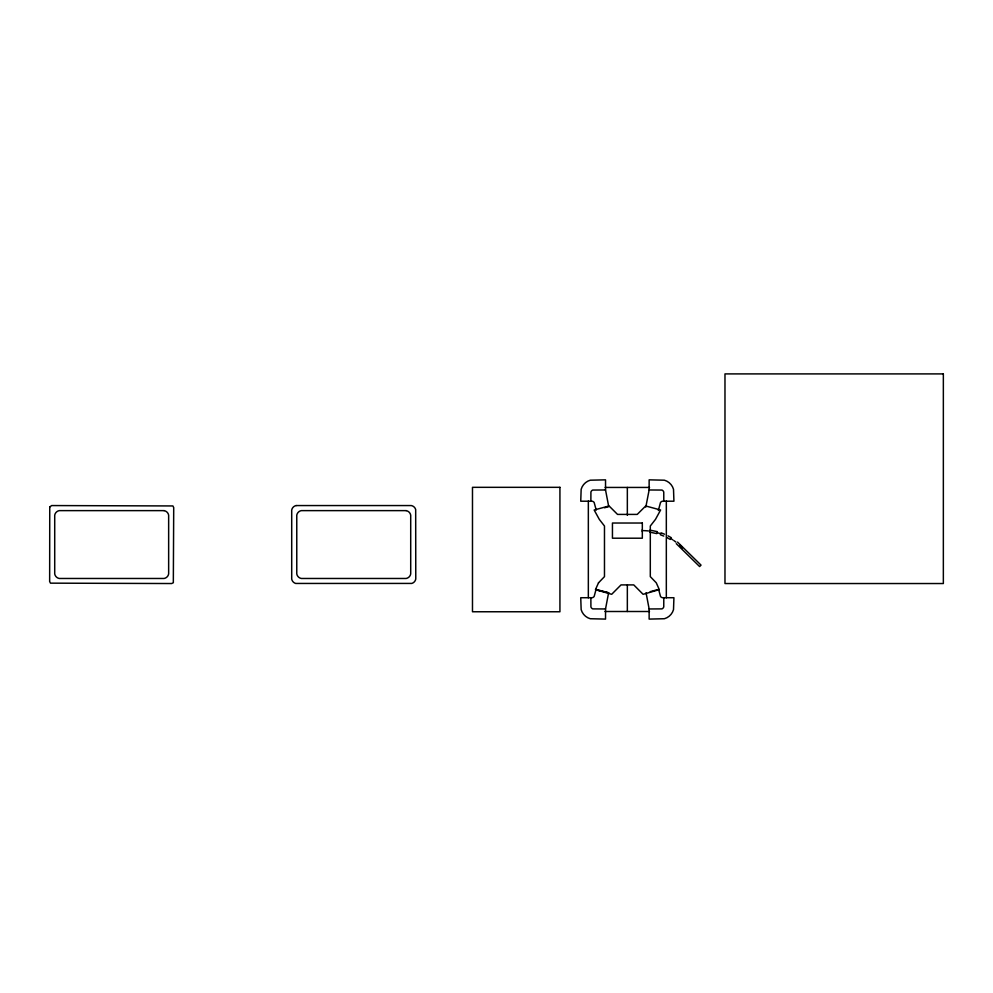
<?xml version="1.0" encoding="UTF-8"?>
<svg xmlns="http://www.w3.org/2000/svg" width="993" height="993" viewBox="0 0 993 993"><rect width="100%" height="100%" fill="white"/><g stroke="black" fill="none" stroke-linecap="round" stroke-linejoin="round"><path stroke-width="1.49" d="M642.297 531.627L642.359 529.604M605.531 608.97L608.597 592.784L596.061 589.395L594.149 596.47A3.289 3.289 0 0 1 590.872 597.724L580.744 597.724L581.153 609.628A13.244 13.244 0 0 0 590.252 618.726L605.531 619.098L605.531 608.97L592.747 608.883A3.103 3.103 0 0 1 590.909 606.847L590.872 597.724M658.334 510.526L660.519 502.458A3.289 3.289 0 0 1 663.796 501.204L673.924 501.204L673.515 489.301A13.244 13.244 0 0 0 664.416 480.202L649.137 479.842L649.137 489.971L645.798 507.125M597.103 590.103L608.759 592.833M604.551 507.771L608.734 506.641L605.531 489.971L605.531 479.842L590.252 480.202A13.244 13.244 0 0 0 581.153 489.301L580.744 501.204L590.872 501.204A3.289 3.289 0 0 1 594.149 502.458L596.197 510.03M650.241 591.654L658.607 589.395L660.519 596.47A3.289 3.289 0 0 0 663.796 597.724L673.924 597.724L673.515 609.628A13.244 13.244 0 0 1 664.416 618.726L649.137 619.098L649.137 608.97L646.071 592.784M605.134 487.439L649.559 487.439M605.531 489.971L592.747 490.058A3.103 3.103 0 0 0 590.909 492.081L590.872 501.204M649.137 489.971L661.921 490.058A3.103 3.103 0 0 1 663.758 492.081L663.796 501.204M649.137 608.97L661.921 608.883A3.103 3.103 0 0 0 663.758 606.847L663.796 597.724M604.985 611.502L649.496 611.502M649.918 530.125L657.378 531.665M649.645 532.124L656.832 533.613M661.015 532.819L664.553 534.209M660.333 534.731L663.746 536.071M668.004 535.848L671.318 537.709M667.073 537.647L670.275 539.435M677.549 542.091L701.033 565.116L699.606 566.556L676.27 543.655M666.328 501.043L666.328 597.798M627.34 487.439L627.34 515.342M627.34 585.138L627.34 611.502M588.34 501.117L588.34 597.786M643.576 530.634A54.913 54.913 0 0 1 648.553 530.97M657.105 532.645A54.913 54.913 0 0 1 660.668 533.775M670.796 538.566A54.913 54.913 0 0 1 672.894 539.907M673.924 540.614A54.913 54.913 0 0 1 675.935 542.104M679.733 545.331A54.913 54.913 0 0 1 682.39 547.962M49.749 506.951L49.65 581.513L50.482 583.152L171.69 583.536L173.328 582.705L173.713 507.584L172.881 505.946L51.673 505.561L49.749 506.951M598.506 582.817L595.465 589.631L611.676 594.311L621.022 584.902L633.757 584.902L643.104 594.311L659.315 589.631L656.274 582.817L650.303 576.635L650.303 526.017L655.479 519.376L660.606 510.005L645.698 505.971L637.233 514.411L617.534 514.411L609.081 505.971L594.162 510.005L599.3 519.376L604.476 526.017L604.476 576.635L598.506 582.817M296.175 505.561L295.703 505.66A5.635 5.635 0 0 0 291.706 510.092L291.706 579.018A5.635 5.635 0 0 0 295.703 583.45L411.772 583.425A5.635 5.635 0 0 0 415.769 578.993L415.682 509.558A5.635 5.635 0 0 0 411.263 505.561L296.175 505.561M943.35 373.902L724.977 373.902L724.977 583.536L943.35 583.536L943.35 373.902M559.928 487.327L472.482 487.327L472.482 611.762L559.928 611.762L559.928 487.327M164.093 510.625L59.27 510.625A5.635 5.635 0 0 0 54.714 515.181L54.714 573.917A5.635 5.635 0 0 0 59.27 578.472L164.093 578.472A5.635 5.635 0 0 0 168.649 573.917L168.649 515.181A5.635 5.635 0 0 0 164.093 510.625M406.149 510.625L301.326 510.625A5.635 5.635 0 0 0 296.77 515.181L296.77 573.917A5.635 5.635 0 0 0 301.326 578.472L406.149 578.472A5.635 5.635 0 0 0 410.705 573.917L410.705 515.181A5.635 5.635 0 0 0 406.149 510.625M642.322 523.026L612.445 523.026L612.445 538.206L642.322 538.206L642.322 523.026"/></g></svg>
